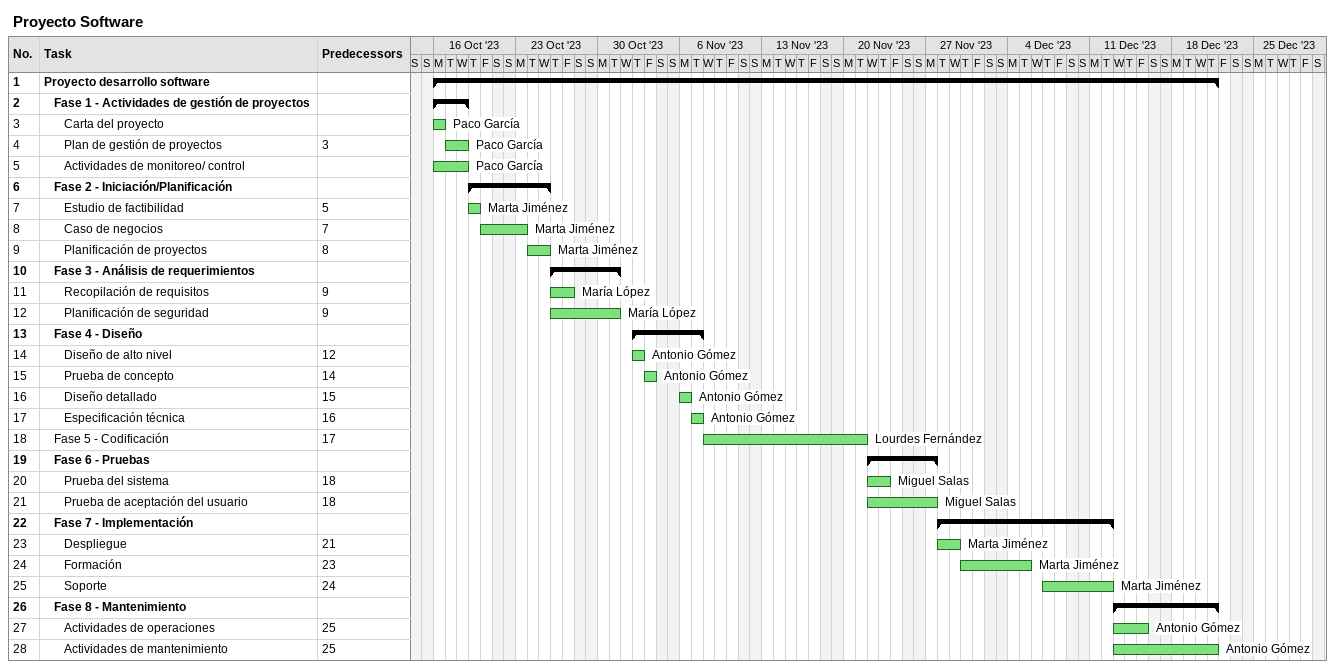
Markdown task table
Proyecto Software

| ID | Level | Task | Start | Finish | Predecessors | Resources |
|---|---|---|---|---|---|---|
| 1 | 1 | **Proyecto desarrollo software** | 2023-10-16 | 2023-12-21 |  |  |
| 2 | 2 | **Fase 1 - Actividades de gestión de proyectos** | 2023-10-16 | 2023-10-18 |  |  |
| 3 | 3 | Carta del proyecto | 2023-10-16 | 2023-10-16 |  | Paco García |
| 4 | 3 | Plan de gestión de proyectos | 2023-10-17 | 2023-10-18 | 3 | Paco García |
| 5 | 3 | Actividades de monitoreo/ control | 2023-10-16 | 2023-10-18 |  | Paco García |
| 6 | 2 | **Fase 2 - Iniciación/Planificación** | 2023-10-19 | 2023-10-25 |  |  |
| 7 | 3 | Estudio de factibilidad | 2023-10-19 | 2023-10-19 | 5 | Marta Jiménez |
| 8 | 3 | Caso de negocios | 2023-10-20 | 2023-10-23 | 7 | Marta Jiménez |
| 9 | 3 | Planificación de proyectos | 2023-10-24 | 2023-10-25 | 8 | Marta Jiménez |
| 10 | 2 | **Fase 3 - Análisis de requerimientos** | 2023-10-26 | 2023-10-31 |  |  |
| 11 | 3 | Recopilación de requisitos | 2023-10-26 | 2023-10-27 | 9 | María López |
| 12 | 3 | Planificación de seguridad | 2023-10-26 | 2023-10-31 | 9 | María López |
| 13 | 2 | **Fase 4 - Diseño** | 2023-11-02 | 2023-11-07 |  |  |
| 14 | 3 | Diseño de alto nivel | 2023-11-02 | 2023-11-02 | 12 | Antonio Gómez |
| 15 | 3 | Prueba de concepto | 2023-11-03 | 2023-11-03 | 14 | Antonio Gómez |
| 16 | 3 | Diseño detallado | 2023-11-06 | 2023-11-06 | 15 | Antonio Gómez |
| 17 | 3 | Especificación técnica | 2023-11-07 | 2023-11-07 | 16 | Antonio Gómez |
| 18 | 2 | Fase 5 - Codificación | 2023-11-08 | 2023-11-21 | 17 | Lourdes Fernández |
| 19 | 2 | **Fase 6 - Pruebas** | 2023-11-22 | 2023-11-27 |  |  |
| 20 | 3 | Prueba del sistema | 2023-11-22 | 2023-11-23 | 18 | Miguel Salas |
| 21 | 3 | Prueba de aceptación del usuario | 2023-11-22 | 2023-11-27 | 18 | Miguel Salas |
| 22 | 2 | **Fase 7 - Implementación** | 2023-11-28 | 2023-12-12 |  |  |
| 23 | 3 | Despliegue | 2023-11-28 | 2023-11-29 | 21 | Marta Jiménez |
| 24 | 3 | Formación | 2023-11-30 | 2023-12-05 | 23 | Marta Jiménez |
| 25 | 3 | Soporte | 2023-12-07 | 2023-12-12 | 24 | Marta Jiménez |
| 26 | 2 | **Fase 8 - Mantenimiento** | 2023-12-13 | 2023-12-21 |  |  |
| 27 | 3 | Actividades de operaciones | 2023-12-13 | 2023-12-15 | 25 | Antonio Gómez |
| 28 | 3 | Actividades de mantenimiento | 2023-12-13 | 2023-12-21 | 25 | Antonio Gómez |
